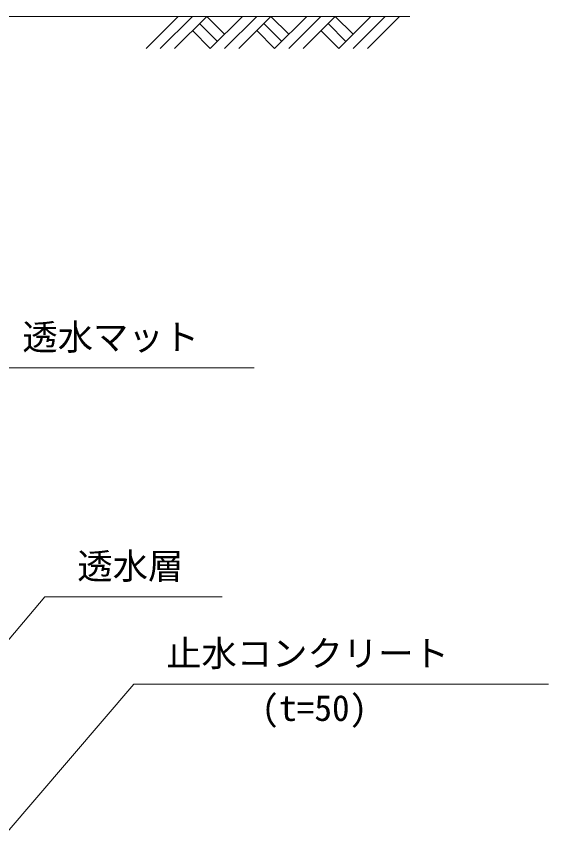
# Model space of a CAD drawing. Units: millimetres, scale not verified. Extents: x -252 to 252048, y 18866 to 78266.
# Drawn here: x 62650 to 67922, y 39157 to 47255 of the extents above; entities that cross this region are included whole.
import ezdxf
from ezdxf.enums import TextEntityAlignment as Align

# ---------------------------------------------------------------- set-up
doc = ezdxf.new("R2010")
doc.units = ezdxf.units.MM
doc.header["$LTSCALE"] = 300
for name, color, linetype, lineweight in [('D-DCR', 7, 'Continuous', 18), ('D-STR', 1, 'Continuous', 18), ('D-STR-HTXT', 7, 'Continuous', 18)]:
    doc.layers.add(name, color=color, linetype=linetype, lineweight=lineweight)
doc.styles.add('ＭＳ ゴシック', font='')
doc.styles.get('ＭＳ ゴシック').set_extended_font_data('MS Gothic')

msp = doc.modelspace()

# ---------------------------------------------------------------- linework, layer by layer
at = {"layer": 'D-DCR'}
for p, q in [((63934.1, 46936.9), (64252.3, 47255.1)), ((64075.5, 46936.9), (64393.7, 47255.1)), ((64216.9, 46936.9), (64535.1, 47255.1)), ((64535.1, 47255.1), (64711.9, 47078.3)), ((64570.5, 46936.9), (64888.7, 47255.1)), ((64711.9, 46936.9), (65030.1, 47255.1)), ((64853.3, 46936.9), (65171.5, 47255.1)), ((65171.5, 47255.1), (65348.3, 47078.3)), ((65206.9, 46936.9), (65525.1, 47255.1)), ((65348.3, 46936.9), (65666.5, 47255.1)), ((65489.7, 46936.9), (65807.9, 47255.1)), ((65807.9, 47255.1), (65984.7, 47078.3)), ((65843.3, 46936.9), (66161.5, 47255.1)), ((65984.7, 46936.9), (66302.9, 47255.1)), ((66126.1, 46936.9), (66444.3, 47255.1)), ((64464.4, 47184.4), (64641.2, 47007.6)), ((65100.8, 47184.4), (65277.6, 47007.6)), ((65737.2, 47184.4), (65914, 47007.6)), ((64393.7, 47113.7), (64570.5, 46936.9)), ((65030.1, 47113.7), (65206.9, 46936.9)), ((65666.5, 47113.7), (65843.3, 46936.9))]:
    msp.add_line(p, q, dxfattribs=at)
at = {"layer": 'D-STR'}
msp.add_line((60747.7, 47255.1), (66547.7, 47255.1), dxfattribs=at)
at = {"layer": 'D-STR-HTXT'}
for p, q in [((60831, 43776.1), (65005, 43776.1)), ((61925.7, 40333.2), (62933.5, 41509.1)), ((62933.5, 41509.1), (64687.8, 41509.1)), ((62537.5, 39157), (63813.1, 40645.3)), ((63813.1, 40645.3), (67921.6, 40645.3))]:
    msp.add_line(p, q, dxfattribs=at)

# ---------------------------------------------------------------- texts
at = {"layer": 'D-STR-HTXT', "color": 1, "style": 'ＭＳ ゴシック'}
for s, p in [('透水マット', (62708.9, 43876.1)), ('透水層', (63253.5, 41609.1)), ('止水コンクリート', (64133.1, 40745.3)), ('(t=50)', (65077.8, 40205.2))]:
    msp.add_text(s, height=256.6, dxfattribs=at).set_placement(p, align=Align.BOTTOM_LEFT)

doc.saveas('drawing.dxf')
